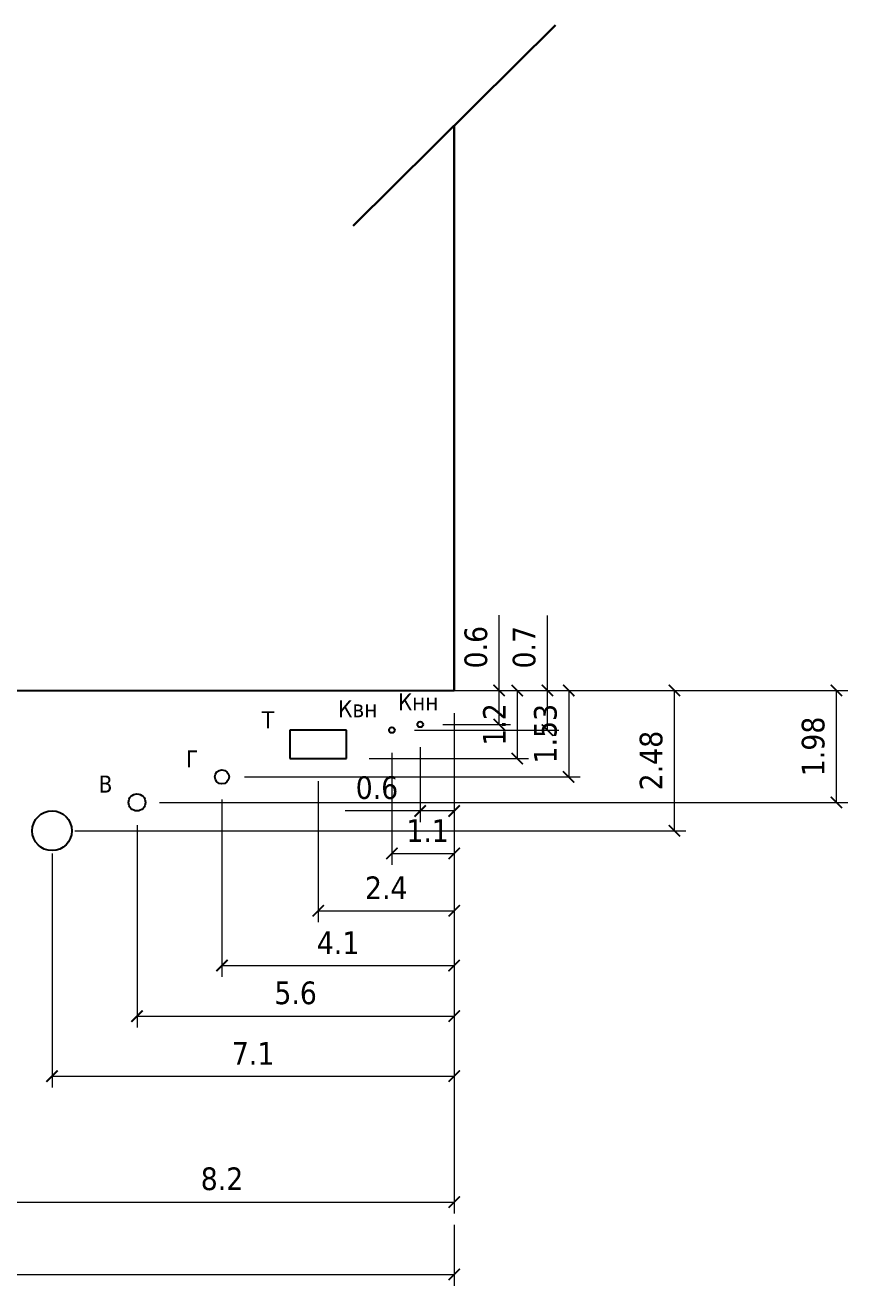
# Model space of a CAD drawing. Header units: millimetres. Extents: x -492806 to 8131902, y -181351 to 2373952.
# Drawn here: x -181097 to -166574, y -181351 to -159111 of the extents above; entities that cross this region are included whole.
import ezdxf

# ---------------------------------------------------------------- set-up
doc = ezdxf.new("R2010")
doc.units = ezdxf.units.MM
doc.header["$LTSCALE"] = 50
doc.layers.add('dorogi', color=7, linetype='Continuous', lineweight=30)
doc.layers.add('text', color=5, linetype='Continuous', lineweight=15)
doc.styles.get("Standard").update_dxf_attribs({"font": 'tahoma.ttf'})
doc.dimstyles.new('S-25$0', dxfattribs={"dimscale": 0, "dimtxt": 2, "dimasz": 1, "dimexe": 1, "dimexo": 2, "dimgap": 1, "dimtad": 3, "dimlfac": 0.001, "dimzin": 9, "dimdsep": 46, "dimtxsty": 'Standard', "dimblk": 'ARCHTICK', "dimcen": 2, "dimclrd": 256, "dimclre": 256, "dimclrt": 256, "dimadec": 0, "dimazin": 2, "dimtfac": 1, "dimtmove": 0, "dimatfit": 3, "dimldrblk": 'DOTSMALL', "dimfxl": 1, "dimlwd": -1, "dimlwe": -1, "dimarcsym": 0})

# ---------------------------------------------------------------- blocks, each defined once
blk = doc.blocks.new('_ArchTick')
at = {"color": 0, "linetype": 'ByBlock', "const_width": 0.15}
blk.add_lwpolyline([(-0.5, -0.5), (0.5, 0.5)], dxfattribs=at)
blk = doc.blocks.new('*D226')
at = {"layer": 'Defpoints', "color": 0, "transparency": 16777216}
for p in [(-180623, -173323), (-173523, -173323), (-173523, -177652)]:
    blk.add_point(p, dxfattribs=at)
at = {"layer": 'text', "transparency": 16777216}
for p, q in [((-180623, -173723), (-180623, -177852)), ((-173523, -173723), (-173523, -177852)), ((-180623, -177652), (-173523, -177652))]:
    blk.add_line(p, q, dxfattribs=at)
at = {"layer": 'text', "transparency": 16777216, "xscale": 200.0000016058756, "yscale": 200.0000016058756, "zscale": 200.0000016058756, "rotation": 180}
blk.add_blockref('_ArchTick', (-180623, -177652), dxfattribs=at)
at = {"layer": 'text', "transparency": 16777216, "xscale": 200.0000016058756, "yscale": 200.0000016058756, "zscale": 200.0000016058756}
blk.add_blockref('_ArchTick', (-173523, -177652), dxfattribs=at)
at = {"layer": 'text', "transparency": 16777216, "insert": (-177073, -177252), "char_height": 400, "attachment_point": 5}
blk.add_mtext('7.1', dxfattribs=at)
blk = doc.blocks.new('_DotSmall')
at = {"color": 0, "linetype": 'ByBlock', "const_width": 0.5}
blk.add_lwpolyline([(-0.0625, 0, 1), (0.0625, 0, 1)], format="xyb", close=True, dxfattribs=at)
blk = doc.blocks.new('*D227')
at = {"layer": 'Defpoints', "color": 0, "transparency": 16777216}
for p in [(-179123, -172823), (-173523, -172823), (-173523, -176594)]:
    blk.add_point(p, dxfattribs=at)
at = {"layer": 'text', "transparency": 16777216}
for p, q in [((-179123, -173223), (-179123, -176794)), ((-173523, -173223), (-173523, -176794)), ((-179123, -176594), (-173523, -176594))]:
    blk.add_line(p, q, dxfattribs=at)
at = {"layer": 'text', "transparency": 16777216, "xscale": 200.0000016058756, "yscale": 200.0000016058756, "zscale": 200.0000016058756, "rotation": 180}
blk.add_blockref('_ArchTick', (-179123, -176594), dxfattribs=at)
at = {"layer": 'text', "transparency": 16777216, "xscale": 200.0000016058756, "yscale": 200.0000016058756, "zscale": 200.0000016058756}
blk.add_blockref('_ArchTick', (-173523, -176594), dxfattribs=at)
at = {"layer": 'text', "transparency": 16777216, "insert": (-176323, -176186), "char_height": 400, "attachment_point": 5}
blk.add_mtext('5.6', dxfattribs=at)
blk = doc.blocks.new('*D228')
at = {"layer": 'Defpoints', "color": 0, "transparency": 16777216}
for p in [(-177623, -172373), (-173523, -172373), (-173523, -175701)]:
    blk.add_point(p, dxfattribs=at)
at = {"layer": 'text', "transparency": 16777216}
for p, q in [((-177623, -172773), (-177623, -175901)), ((-173523, -172773), (-173523, -175901)), ((-177623, -175701), (-173523, -175701))]:
    blk.add_line(p, q, dxfattribs=at)
at = {"layer": 'text', "transparency": 16777216, "xscale": 200.0000016058756, "yscale": 200.0000016058756, "zscale": 200.0000016058756, "rotation": 180}
blk.add_blockref('_ArchTick', (-177623, -175701), dxfattribs=at)
at = {"layer": 'text', "transparency": 16777216, "xscale": 200.0000016058756, "yscale": 200.0000016058756, "zscale": 200.0000016058756}
blk.add_blockref('_ArchTick', (-173523, -175701), dxfattribs=at)
at = {"layer": 'text', "transparency": 16777216, "insert": (-175573, -175300), "char_height": 400, "attachment_point": 5}
blk.add_mtext('4.1', dxfattribs=at)
blk = doc.blocks.new('*D229')
at = {"layer": 'Defpoints', "color": 0, "transparency": 16777216}
for p in [(-175923, -172048), (-173523, -172048), (-173523, -174733)]:
    blk.add_point(p, dxfattribs=at)
at = {"layer": 'text', "transparency": 16777216}
for p, q in [((-175923, -172448), (-175923, -174933)), ((-173523, -172448), (-173523, -174933)), ((-175923, -174733), (-173523, -174733))]:
    blk.add_line(p, q, dxfattribs=at)
at = {"layer": 'text', "transparency": 16777216, "xscale": 200.0000016058756, "yscale": 200.0000016058756, "zscale": 200.0000016058756, "rotation": 180}
blk.add_blockref('_ArchTick', (-175923, -174733), dxfattribs=at)
at = {"layer": 'text', "transparency": 16777216, "xscale": 200.0000016058756, "yscale": 200.0000016058756, "zscale": 200.0000016058756}
blk.add_blockref('_ArchTick', (-173523, -174733), dxfattribs=at)
at = {"layer": 'text', "transparency": 16777216, "insert": (-174723, -174329), "char_height": 400, "attachment_point": 5}
blk.add_mtext('2.4', dxfattribs=at)
blk = doc.blocks.new('*D230')
at = {"layer": 'Defpoints', "color": 0, "transparency": 16777216}
for p in [(-174623, -171548), (-173523, -171548), (-173523, -173723)]:
    blk.add_point(p, dxfattribs=at)
at = {"layer": 'text', "transparency": 16777216}
for p, q in [((-174623, -171948), (-174623, -173923)), ((-173523, -171948), (-173523, -173923)), ((-174623, -173723), (-173523, -173723))]:
    blk.add_line(p, q, dxfattribs=at)
at = {"layer": 'text', "transparency": 16777216, "xscale": 200.0000016058756, "yscale": 200.0000016058756, "zscale": 200.0000016058756, "rotation": 180}
blk.add_blockref('_ArchTick', (-174623, -173723), dxfattribs=at)
at = {"layer": 'text', "transparency": 16777216, "xscale": 200.0000016058756, "yscale": 200.0000016058756, "zscale": 200.0000016058756}
blk.add_blockref('_ArchTick', (-173523, -173723), dxfattribs=at)
at = {"layer": 'text', "transparency": 16777216, "insert": (-173993, -173322), "char_height": 400, "attachment_point": 5}
blk.add_mtext('1.1', dxfattribs=at)
blk = doc.blocks.new('*D231')
at = {"layer": 'Defpoints', "color": 0, "transparency": 16777216}
for p in [(-174123, -171448), (-173523, -171248), (-174123, -172973)]:
    blk.add_point(p, dxfattribs=at)
at = {"layer": 'text', "transparency": 16777216}
for p, q in [((-173523, -171648), (-173523, -173173)), ((-174123, -171848), (-174123, -173173)), ((-174123, -172973), (-175450, -172973)), ((-173523, -172973), (-174123, -172973))]:
    blk.add_line(p, q, dxfattribs=at)
at = {"layer": 'text', "transparency": 16777216, "xscale": 200.0000016058756, "yscale": 200.0000016058756, "zscale": 200.0000016058756, "rotation": 180}
blk.add_blockref('_ArchTick', (-174123, -172973), dxfattribs=at)
at = {"layer": 'text', "transparency": 16777216, "xscale": 200.0000016058756, "yscale": 200.0000016058756, "zscale": 200.0000016058756}
blk.add_blockref('_ArchTick', (-173523, -172973), dxfattribs=at)
at = {"layer": 'text', "transparency": 16777216, "insert": (-174887, -172565), "char_height": 400, "attachment_point": 5}
blk.add_mtext('0.6', dxfattribs=at)
blk = doc.blocks.new('*D232')
at = {"layer": 'Defpoints', "color": 0, "transparency": 16777216}
for p in [(-174123, -170848), (-172729, -170848), (-174123, -171448)]:
    blk.add_point(p, dxfattribs=at)
at = {"layer": 'text', "transparency": 16777216}
for p, q in [((-172729, -170848), (-172729, -169521)), ((-173723, -170848), (-172529, -170848)), ((-172729, -171448), (-172729, -170848)), ((-173723, -171448), (-172529, -171448))]:
    blk.add_line(p, q, dxfattribs=at)
at = {"layer": 'text', "transparency": 16777216, "xscale": 200.0000016058756, "yscale": 200.0000016058756, "zscale": 200.0000016058756}
for p, rotation in [((-172729, -170848), 90), ((-172729, -171448), 270)]:
    blk.add_blockref('_ArchTick', p, dxfattribs=dict(at, rotation=rotation))
at = {"layer": 'text', "transparency": 16777216, "insert": (-173138, -170084), "char_height": 400, "attachment_point": 5, "rotation": 90}
blk.add_mtext('0.6', dxfattribs=at)
blk = doc.blocks.new('*D233')
at = {"layer": 'Defpoints', "color": 0, "transparency": 16777216}
for p in [(-174623, -170848), (-171877, -170848), (-174623, -171548)]:
    blk.add_point(p, dxfattribs=at)
at = {"layer": 'text', "transparency": 16777216}
for p, q in [((-171877, -170848), (-171877, -169523)), ((-174223, -170848), (-171677, -170848)), ((-171877, -171548), (-171877, -170848)), ((-174223, -171548), (-171677, -171548))]:
    blk.add_line(p, q, dxfattribs=at)
at = {"layer": 'text', "transparency": 16777216, "xscale": 200.0000016058756, "yscale": 200.0000016058756, "zscale": 200.0000016058756}
for p, rotation in [((-171877, -170848), 90), ((-171877, -171548), 270)]:
    blk.add_blockref('_ArchTick', p, dxfattribs=dict(at, rotation=rotation))
at = {"layer": 'text', "transparency": 16777216, "insert": (-172286, -170085), "char_height": 400, "attachment_point": 5, "rotation": 90}
blk.add_mtext('0.7', dxfattribs=at)
blk = doc.blocks.new('*D234')
at = {"layer": 'Defpoints', "color": 0, "transparency": 16777216}
for p in [(-176759, -170848), (-175423, -172048), (-172410, -172048)]:
    blk.add_point(p, dxfattribs=at)
at = {"layer": 'text', "transparency": 16777216}
for p, q in [((-176359, -170848), (-172210, -170848)), ((-172410, -170848), (-172410, -172048)), ((-175023, -172048), (-172210, -172048))]:
    blk.add_line(p, q, dxfattribs=at)
at = {"layer": 'text', "transparency": 16777216, "xscale": 200.0000016058756, "yscale": 200.0000016058756, "zscale": 200.0000016058756}
for p, rotation in [((-172410, -170848), 90), ((-172410, -172048), 270)]:
    blk.add_blockref('_ArchTick', p, dxfattribs=dict(at, rotation=rotation))
at = {"layer": 'text', "transparency": 16777216, "insert": (-172814, -171448), "char_height": 400, "attachment_point": 5, "rotation": 90}
blk.add_mtext('1.2', dxfattribs=at)
blk = doc.blocks.new('*D216')
at = {"layer": 'Defpoints', "color": 0, "transparency": 16777216}
for p in [(-177623, -170848), (-177623, -172373), (-171502, -172373)]:
    blk.add_point(p, dxfattribs=at)
at = {"layer": 'text', "transparency": 16777216}
for p, q in [((-177223, -170848), (-171302, -170848)), ((-171502, -170848), (-171502, -172373)), ((-177223, -172373), (-171302, -172373))]:
    blk.add_line(p, q, dxfattribs=at)
at = {"layer": 'text', "transparency": 16777216, "xscale": 200.0000016058756, "yscale": 200.0000016058756, "zscale": 200.0000016058756}
for p, rotation in [((-171502, -170848), 90), ((-171502, -172373), 270)]:
    blk.add_blockref('_ArchTick', p, dxfattribs=dict(at, rotation=rotation))
at = {"layer": 'text', "transparency": 16777216, "insert": (-171910, -171610), "char_height": 400, "attachment_point": 5, "rotation": 90}
blk.add_mtext('1.53', dxfattribs=at)
blk = doc.blocks.new('*D235')
at = {"layer": 'Defpoints', "color": 0, "transparency": 16777216}
for p in [(-173523, -170848), (-166774, -170848), (-179123, -172823)]:
    blk.add_point(p, dxfattribs=at)
at = {"layer": 'text', "transparency": 16777216}
for p, q in [((-173123, -170848), (-166574, -170848)), ((-166774, -172823), (-166774, -170848)), ((-178723, -172823), (-166574, -172823))]:
    blk.add_line(p, q, dxfattribs=at)
at = {"layer": 'text', "transparency": 16777216, "xscale": 200.0000016058756, "yscale": 200.0000016058756, "zscale": 200.0000016058756}
for p, rotation in [((-166774, -170848), 90), ((-166774, -172823), 270)]:
    blk.add_blockref('_ArchTick', p, dxfattribs=dict(at, rotation=rotation))
at = {"layer": 'text', "transparency": 16777216, "insert": (-167183, -171835), "char_height": 400, "attachment_point": 5, "rotation": 90}
blk.add_mtext('1.98', dxfattribs=at)
blk = doc.blocks.new('*D236')
at = {"layer": 'Defpoints', "color": 0, "transparency": 16777216}
for p in [(-180623, -170848), (-169634, -170848), (-180623, -173323)]:
    blk.add_point(p, dxfattribs=at)
at = {"layer": 'text', "transparency": 16777216}
for p, q in [((-180223, -170848), (-169434, -170848)), ((-169634, -173323), (-169634, -170848)), ((-180223, -173323), (-169434, -173323))]:
    blk.add_line(p, q, dxfattribs=at)
at = {"layer": 'text', "transparency": 16777216, "xscale": 200.0000016058756, "yscale": 200.0000016058756, "zscale": 200.0000016058756}
for p, rotation in [((-169634, -170848), 90), ((-169634, -173323), 270)]:
    blk.add_blockref('_ArchTick', p, dxfattribs=dict(at, rotation=rotation))
at = {"layer": 'text', "transparency": 16777216, "insert": (-170044, -172085), "char_height": 400, "attachment_point": 5, "rotation": 90}
blk.add_mtext('2.48', dxfattribs=at)
blk = doc.blocks.new('*D255')
at = {"layer": 'Defpoints', "color": 0, "transparency": 16777216}
for p in [(-173523, -170848), (-181723, -179875), (-173523, -179875)]:
    blk.add_point(p, dxfattribs=at)
at = {"layer": 'text', "transparency": 16777216}
for p, q in [((-173523, -171248), (-173523, -180075)), ((-181723, -179475), (-181723, -179675)), ((-181723, -179875), (-173523, -179875))]:
    blk.add_line(p, q, dxfattribs=at)
at = {"layer": 'text', "transparency": 16777216, "xscale": 200.0000016058756, "yscale": 200.0000016058756, "zscale": 200.0000016058756, "rotation": 180}
blk.add_blockref('_ArchTick', (-181723, -179875), dxfattribs=at)
at = {"layer": 'text', "transparency": 16777216, "xscale": 200.0000016058756, "yscale": 200.0000016058756, "zscale": 200.0000016058756}
blk.add_blockref('_ArchTick', (-173523, -179875), dxfattribs=at)
at = {"layer": 'text', "transparency": 16777216, "insert": (-177623, -179466), "char_height": 400, "attachment_point": 5}
blk.add_mtext('8.2', dxfattribs=at)
blk = doc.blocks.new('*D257')
at = {"layer": 'Defpoints', "color": 0, "transparency": 16777216}
for p in [(-233523, -179875), (-173523, -179875), (-173523, -181151)]:
    blk.add_point(p, dxfattribs=at)
at = {"layer": 'text', "transparency": 16777216}
for p, q in [((-233523, -180275), (-233523, -181351)), ((-173523, -180275), (-173523, -181351)), ((-233523, -181151), (-173523, -181151))]:
    blk.add_line(p, q, dxfattribs=at)
at = {"layer": 'text', "transparency": 16777216, "xscale": 200.0000016058756, "yscale": 200.0000016058756, "zscale": 200.0000016058756, "rotation": 180}
blk.add_blockref('_ArchTick', (-233523, -181151), dxfattribs=at)
at = {"layer": 'text', "transparency": 16777216, "xscale": 200.0000016058756, "yscale": 200.0000016058756, "zscale": 200.0000016058756}
blk.add_blockref('_ArchTick', (-173523, -181151), dxfattribs=at)
at = {"layer": 'text', "transparency": 16777216, "insert": (-203523, -180742), "char_height": 400, "attachment_point": 5}
blk.add_mtext('60', dxfattribs=at)

msp = doc.modelspace()

# ---------------------------------------------------------------- linework, layer by layer
for p, q in [((-194723.234, -170847.74), (-173523.234, -170847.74)), ((-175423.234, -171547.74), (-176423.234, -171547.74)), ((-176423.234, -171547.74), (-176423.234, -172047.74)), ((-175423.234, -172047.74), (-175423.234, -171547.74)), ((-176423.234, -172047.74), (-175423.234, -172047.74))]:
    msp.add_line(p, q)
for centre, radius in [((-174123.234, -171447.74), 50), ((-174623.234, -171547.74), 50), ((-177623.234, -172372.74), 125), ((-179123.234, -172822.74), 150), ((-180623.234, -173322.74), 350)]:
    msp.add_circle(centre, radius)
at = {"layer": 'dorogi'}
for p, q in [((-175309.457, -162653.437), (-171737.01, -159111.116)), ((-173523.234, -170847.74), (-173523.234, -160882.276))]:
    msp.add_line(p, q, dxfattribs=at)

# ---------------------------------------------------------------- texts
for s, p in [('Квн', (-175571.419, -171319.912)), ('Кнн', (-174515.953, -171198.296)), ('Т', (-176918.375, -171513.927)), ('Г', (-178258.006, -172203.083)), ('В', (-179800.609, -172649.007))]:
    msp.add_text(s, height=300).set_placement(p)

# ---------------------------------------------------------------- dimensions: what is measured, and where the dimension line sits
at = {"layer": 'text'}
for base, p1, p2, picture, middle in [((-171877.377, -170847.74), (-174623.234, -171547.74), (-174623.234, -170847.74), '*D233', (-172285.57, -170085.215)), ((-172729.453, -170847.74), (-174123.234, -171447.74), (-174123.234, -170847.74), '*D232', (-173137.647, -170084.275)), ((-169634.419163266, -170847.739932855), (-180623.233540235, -173322.739932855), (-180623.233540235, -170847.739932855), '*D236', (-170043.552813294, -172085.239932855)), ((-166774.334583812, -170847.739932855), (-179123.233540235, -172822.739932855), (-173523.233540235, -170847.739932855), '*D235', (-167183.46823384, -171835.239932855)), ((-171501.958855792, -172372.739932855), (-177623.233540235, -170847.739932855), (-177623.233540235, -172372.739932855), '*D216', (-171910.286595807, -171610.239932855)), ((-172410.226, -172047.74), (-176758.575, -170847.74), (-175423.234, -172047.74), '*D234', (-172814.39, -171447.74))]:
    dim = msp.add_linear_dim(base=base, p1=p1, p2=p2, angle=90, dimstyle='S-25$0', override={"dimscale": 200.000002}, dxfattribs=at)
    dim.commit()
    dim.dimension.update_dxf_attribs({"geometry": picture, "text_midpoint": middle})
for base, p1, p2, picture, middle in [((-173523.234, -179874.996), (-181723.234, -179874.996), (-173523.234, -170847.74), '*D255', (-177623.234, -179465.862)), ((-174123.234, -172973.173), (-173523.234, -171247.74), (-174123.234, -171447.74), '*D231', (-174886.699, -172564.98)), ((-173523.234, -181150.616), (-233523.234, -179874.996), (-173523.234, -179874.996), '*D257', (-203523.234, -180742.423))]:
    dim = msp.add_linear_dim(base=base, p1=p1, p2=p2, dimstyle='S-25$0', override={"dimscale": 200.000002}, dxfattribs=at)
    dim.commit()
    dim.dimension.update_dxf_attribs({"geometry": picture, "text_midpoint": middle})
dim = msp.add_linear_dim(base=(-173523.234, -173722.74), p1=(-174623.234, -171547.74), p2=(-173523.234, -171547.74), text='1.1', dimstyle='S-25$0', override={"dimscale": 200.000002}, dxfattribs=at)
dim.commit()
dim.dimension.update_dxf_attribs({"geometry": '*D230', "text_midpoint": (-173993.025, -173722.74), "dimtype": 160})
for base, p1, p2, text, picture, middle in [((-173523.234, -174733.259), (-175923.234, -172047.74), (-173523.234, -172047.74), '2.4', '*D229', (-174723.234, -174329.095)), ((-173523.234, -175700.706), (-177623.234, -172372.74), (-173523.234, -172372.74), '4.1', '*D228', (-175573.234, -175300.034)), ((-173523.234, -176594.284), (-179123.234, -172822.74), (-173523.234, -172822.74), '5.6', '*D227', (-176323.234, -176186.359)), ((-173523.234, -177652.307), (-180623.234, -173322.74), (-173523.234, -173322.74), '7.1', '*D226', (-177073.234, -177251.635))]:
    dim = msp.add_linear_dim(base=base, p1=p1, p2=p2, text=text, dimstyle='S-25$0', override={"dimscale": 200.000002}, dxfattribs=at)
    dim.commit()
    dim.dimension.update_dxf_attribs({"geometry": picture, "text_midpoint": middle})

doc.saveas('drawing.dxf')
